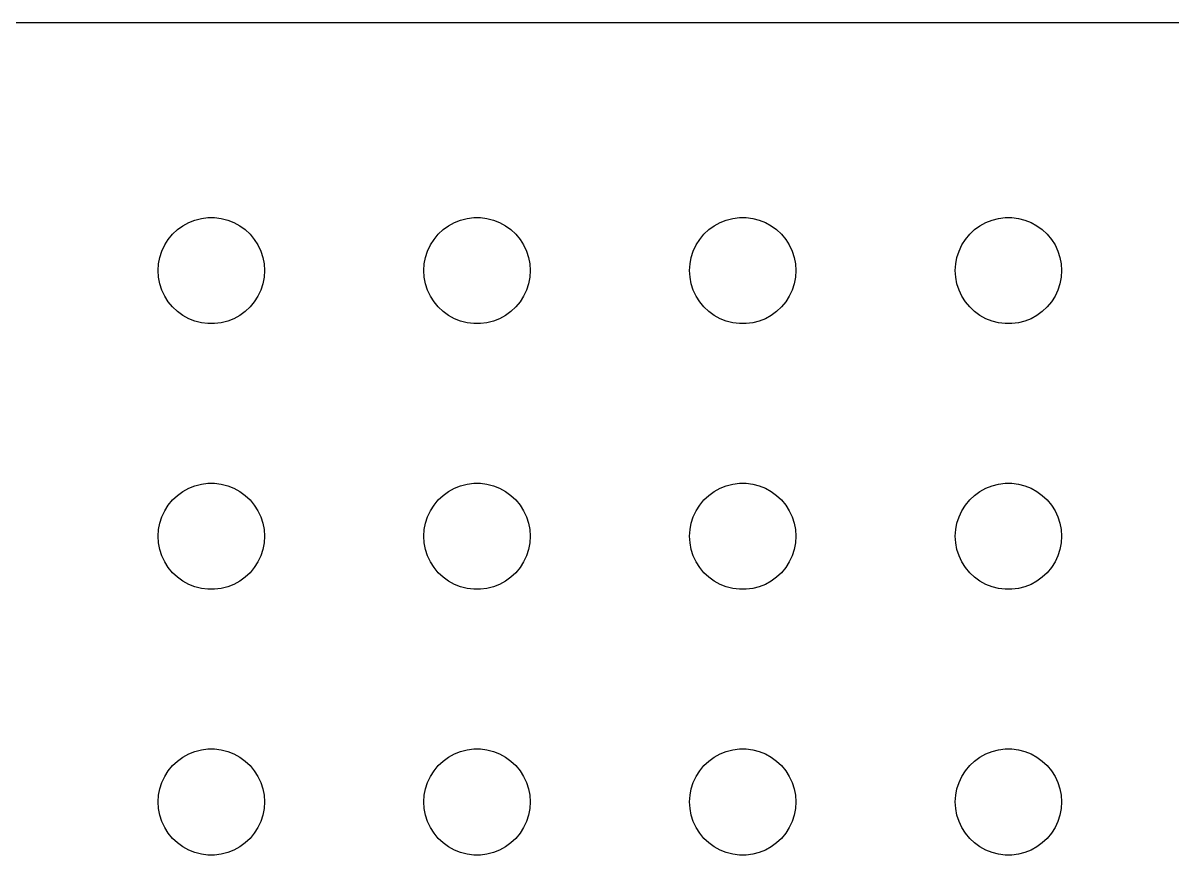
# Model space of a CAD drawing. Header units: metres. Extents: x -134 to 134, y 518 to 1078.
# Drawn here: x 32.18 to 64.62, y 598.5 to 621.99 of the extents above; entities that cross this region are included whole.
import ezdxf

# ---------------------------------------------------------------- set-up
doc = ezdxf.new("R2010")
doc.units = ezdxf.units.M

msp = doc.modelspace()

# ---------------------------------------------------------------- linework, layer by layer
for p, q in [((129.814, 621.99), (-129.814, 621.99)), ((36.5439, 616.156), (36.6963, 616.266)), ((36.6963, 616.266), (36.8613, 616.357)), ((36.8613, 616.357), (37.0365, 616.427)), ((37.0365, 616.427), (37.2189, 616.473)), ((37.2189, 616.473), (37.4058, 616.497)), ((37.4058, 616.497), (37.5942, 616.497)), ((37.5942, 616.497), (37.7811, 616.473)), ((37.7811, 616.473), (37.9635, 616.427)), ((37.9635, 616.427), (38.1387, 616.357)), ((38.1387, 616.357), (38.3037, 616.266)), ((38.3037, 616.266), (38.4561, 616.156)), ((44.0439, 616.156), (44.1963, 616.266)), ((44.1963, 616.266), (44.3613, 616.357)), ((44.3613, 616.357), (44.5365, 616.427)), ((44.5365, 616.427), (44.7189, 616.473)), ((44.7189, 616.473), (44.9058, 616.497)), ((44.9058, 616.497), (45.0942, 616.497)), ((45.0942, 616.497), (45.2811, 616.473)), ((45.2811, 616.473), (45.4635, 616.427)), ((45.4635, 616.427), (45.6387, 616.357)), ((45.6387, 616.357), (45.8037, 616.266)), ((45.8037, 616.266), (45.9561, 616.156)), ((51.5439, 616.156), (51.6963, 616.266)), ((51.6963, 616.266), (51.8613, 616.357)), ((51.8613, 616.357), (52.0365, 616.427)), ((52.0365, 616.427), (52.2189, 616.473)), ((52.2189, 616.473), (52.4058, 616.497)), ((52.4058, 616.497), (52.5942, 616.497)), ((52.5942, 616.497), (52.7811, 616.473)), ((52.7811, 616.473), (52.9635, 616.427)), ((52.9635, 616.427), (53.1387, 616.357)), ((53.1387, 616.357), (53.3037, 616.266)), ((53.3037, 616.266), (53.4561, 616.156)), ((59.0439, 616.156), (59.1963, 616.266)), ((59.1963, 616.266), (59.3613, 616.357)), ((59.3613, 616.357), (59.5365, 616.427)), ((59.5365, 616.427), (59.7189, 616.473)), ((59.7189, 616.473), (59.9058, 616.497)), ((59.9058, 616.497), (60.0942, 616.497)), ((60.0942, 616.497), (60.2811, 616.473)), ((60.2811, 616.473), (60.4635, 616.427)), ((60.4635, 616.427), (60.6387, 616.357)), ((60.6387, 616.357), (60.8037, 616.266)), ((60.8037, 616.266), (60.9561, 616.156)), ((36.2865, 615.882), (36.4065, 616.027)), ((36.4065, 616.027), (36.5439, 616.156)), ((38.4561, 616.156), (38.5934, 616.027)), ((38.5934, 616.027), (38.7135, 615.882)), ((43.7865, 615.882), (43.9065, 616.027)), ((43.9065, 616.027), (44.0439, 616.156)), ((45.9561, 616.156), (46.0934, 616.027)), ((46.0934, 616.027), (46.2135, 615.882)), ((51.2865, 615.882), (51.4065, 616.027)), ((51.4065, 616.027), (51.5439, 616.156)), ((53.4561, 616.156), (53.5934, 616.027)), ((53.5934, 616.027), (53.7135, 615.882)), ((58.7865, 615.882), (58.9065, 616.027)), ((58.9065, 616.027), (59.0439, 616.156)), ((60.9561, 616.156), (61.0934, 616.027)), ((61.0934, 616.027), (61.2135, 615.882)), ((36.1053, 615.552), (36.1855, 615.723)), ((36.1855, 615.723), (36.2865, 615.882)), ((38.7135, 615.882), (38.8145, 615.723)), ((38.8145, 615.723), (38.8947, 615.552)), ((43.6053, 615.552), (43.6855, 615.723)), ((43.6855, 615.723), (43.7865, 615.882)), ((46.2135, 615.882), (46.3145, 615.723)), ((46.3145, 615.723), (46.3947, 615.552)), ((51.1053, 615.552), (51.1855, 615.723)), ((51.1855, 615.723), (51.2865, 615.882)), ((53.7135, 615.882), (53.8145, 615.723)), ((53.8145, 615.723), (53.8947, 615.552)), ((58.6053, 615.552), (58.6855, 615.723)), ((58.6855, 615.723), (58.7865, 615.882)), ((61.2135, 615.882), (61.3145, 615.723)), ((61.3145, 615.723), (61.3947, 615.552)), ((36.0118, 615.188), (36.0471, 615.373)), ((36.0471, 615.373), (36.1053, 615.552)), ((38.8947, 615.552), (38.9529, 615.373)), ((38.9529, 615.373), (38.9882, 615.188)), ((43.5118, 615.188), (43.5471, 615.373)), ((43.5471, 615.373), (43.6053, 615.552)), ((46.3947, 615.552), (46.4529, 615.373)), ((46.4529, 615.373), (46.4882, 615.188)), ((51.0118, 615.188), (51.0471, 615.373)), ((51.0471, 615.373), (51.1053, 615.552)), ((53.8947, 615.552), (53.9529, 615.373)), ((53.9529, 615.373), (53.9882, 615.188)), ((58.5118, 615.188), (58.5471, 615.373)), ((58.5471, 615.373), (58.6053, 615.552)), ((61.3947, 615.552), (61.4529, 615.373)), ((61.4529, 615.373), (61.4882, 615.188)), ((36, 615), (36.0118, 615.188)), ((36.0118, 614.812), (36, 615)), ((38.9882, 615.188), (39, 615)), ((39, 615), (38.9882, 614.812)), ((43.5, 615), (43.5118, 615.188)), ((43.5118, 614.812), (43.5, 615)), ((46.4882, 615.188), (46.5, 615)), ((46.5, 615), (46.4882, 614.812)), ((51, 615), (51.0118, 615.188)), ((51.0118, 614.812), (51, 615)), ((53.9882, 615.188), (54, 615)), ((54, 615), (53.9882, 614.812)), ((58.5, 615), (58.5118, 615.188)), ((58.5118, 614.812), (58.5, 615)), ((61.4882, 615.188), (61.5, 615)), ((61.5, 615), (61.4882, 614.812)), ((36.0471, 614.627), (36.0118, 614.812)), ((36.1053, 614.448), (36.0471, 614.627)), ((38.9529, 614.627), (38.8947, 614.448)), ((38.9882, 614.812), (38.9529, 614.627)), ((43.5471, 614.627), (43.5118, 614.812)), ((43.6053, 614.448), (43.5471, 614.627)), ((46.4529, 614.627), (46.3947, 614.448)), ((46.4882, 614.812), (46.4529, 614.627)), ((51.0471, 614.627), (51.0118, 614.812)), ((51.1053, 614.448), (51.0471, 614.627)), ((53.9529, 614.627), (53.8947, 614.448)), ((53.9882, 614.812), (53.9529, 614.627)), ((58.5471, 614.627), (58.5118, 614.812)), ((58.6053, 614.448), (58.5471, 614.627)), ((61.4529, 614.627), (61.3947, 614.448)), ((61.4882, 614.812), (61.4529, 614.627)), ((36.1855, 614.277), (36.1053, 614.448)), ((38.8947, 614.448), (38.8145, 614.277)), ((43.6855, 614.277), (43.6053, 614.448)), ((46.3947, 614.448), (46.3145, 614.277)), ((51.1855, 614.277), (51.1053, 614.448)), ((53.8947, 614.448), (53.8145, 614.277)), ((58.6855, 614.277), (58.6053, 614.448)), ((61.3947, 614.448), (61.3145, 614.277)), ((36.2865, 614.118), (36.1855, 614.277)), ((36.4065, 613.973), (36.2865, 614.118)), ((36.5439, 613.844), (36.4065, 613.973)), ((38.5934, 613.973), (38.4561, 613.844)), ((38.7135, 614.118), (38.5934, 613.973)), ((38.8145, 614.277), (38.7135, 614.118)), ((43.7865, 614.118), (43.6855, 614.277)), ((43.9065, 613.973), (43.7865, 614.118)), ((44.0439, 613.844), (43.9065, 613.973)), ((46.0934, 613.973), (45.9561, 613.844)), ((46.2135, 614.118), (46.0934, 613.973)), ((46.3145, 614.277), (46.2135, 614.118)), ((51.2865, 614.118), (51.1855, 614.277)), ((51.4065, 613.973), (51.2865, 614.118)), ((51.5439, 613.844), (51.4065, 613.973)), ((53.5934, 613.973), (53.4561, 613.844)), ((53.7135, 614.118), (53.5934, 613.973)), ((53.8145, 614.277), (53.7135, 614.118)), ((58.7865, 614.118), (58.6855, 614.277)), ((58.9065, 613.973), (58.7865, 614.118)), ((59.0439, 613.844), (58.9065, 613.973)), ((61.0934, 613.973), (60.9561, 613.844)), ((61.2135, 614.118), (61.0934, 613.973)), ((61.3145, 614.277), (61.2135, 614.118)), ((36.6963, 613.734), (36.5439, 613.844)), ((36.8613, 613.643), (36.6963, 613.734)), ((38.3037, 613.734), (38.1387, 613.643)), ((38.4561, 613.844), (38.3037, 613.734)), ((44.1963, 613.734), (44.0439, 613.844)), ((44.3613, 613.643), (44.1963, 613.734)), ((45.8037, 613.734), (45.6387, 613.643)), ((45.9561, 613.844), (45.8037, 613.734)), ((51.6963, 613.734), (51.5439, 613.844)), ((51.8613, 613.643), (51.6963, 613.734)), ((53.3037, 613.734), (53.1387, 613.643)), ((53.4561, 613.844), (53.3037, 613.734)), ((59.1963, 613.734), (59.0439, 613.844)), ((59.3613, 613.643), (59.1963, 613.734)), ((60.8037, 613.734), (60.6387, 613.643)), ((60.9561, 613.844), (60.8037, 613.734)), ((37.0365, 613.573), (36.8613, 613.643)), ((37.2189, 613.527), (37.0365, 613.573)), ((37.4058, 613.503), (37.2189, 613.527)), ((37.5942, 613.503), (37.4058, 613.503)), ((37.7811, 613.527), (37.5942, 613.503)), ((37.9635, 613.573), (37.7811, 613.527)), ((38.1387, 613.643), (37.9635, 613.573)), ((44.5365, 613.573), (44.3613, 613.643)), ((44.7189, 613.527), (44.5365, 613.573)), ((44.9058, 613.503), (44.7189, 613.527)), ((45.0942, 613.503), (44.9058, 613.503)), ((45.2811, 613.527), (45.0942, 613.503)), ((45.4635, 613.573), (45.2811, 613.527)), ((45.6387, 613.643), (45.4635, 613.573)), ((52.0365, 613.573), (51.8613, 613.643)), ((52.2189, 613.527), (52.0365, 613.573)), ((52.4058, 613.503), (52.2189, 613.527)), ((52.5942, 613.503), (52.4058, 613.503)), ((52.7811, 613.527), (52.5942, 613.503)), ((52.9635, 613.573), (52.7811, 613.527)), ((53.1387, 613.643), (52.9635, 613.573)), ((59.5365, 613.573), (59.3613, 613.643)), ((59.7189, 613.527), (59.5365, 613.573)), ((59.9058, 613.503), (59.7189, 613.527)), ((60.0942, 613.503), (59.9058, 613.503)), ((60.2811, 613.527), (60.0942, 613.503)), ((60.4635, 613.573), (60.2811, 613.527)), ((60.6387, 613.643), (60.4635, 613.573)), ((36.6963, 608.766), (36.8613, 608.857)), ((36.8613, 608.857), (37.0365, 608.927)), ((37.0365, 608.927), (37.2189, 608.973)), ((37.2189, 608.973), (37.4058, 608.997)), ((37.4058, 608.997), (37.5942, 608.997)), ((37.5942, 608.997), (37.7811, 608.973)), ((37.7811, 608.973), (37.9635, 608.927)), ((37.9635, 608.927), (38.1387, 608.857)), ((38.1387, 608.857), (38.3037, 608.766)), ((44.1963, 608.766), (44.3613, 608.857)), ((44.3613, 608.857), (44.5365, 608.927)), ((44.5365, 608.927), (44.7189, 608.973)), ((44.7189, 608.973), (44.9058, 608.997)), ((44.9058, 608.997), (45.0942, 608.997)), ((45.0942, 608.997), (45.2811, 608.973)), ((45.2811, 608.973), (45.4635, 608.927)), ((45.4635, 608.927), (45.6387, 608.857)), ((45.6387, 608.857), (45.8037, 608.766)), ((51.6963, 608.766), (51.8613, 608.857)), ((51.8613, 608.857), (52.0365, 608.927)), ((52.0365, 608.927), (52.2189, 608.973)), ((52.2189, 608.973), (52.4058, 608.997)), ((52.4058, 608.997), (52.5942, 608.997)), ((52.5942, 608.997), (52.7811, 608.973)), ((52.7811, 608.973), (52.9635, 608.927)), ((52.9635, 608.927), (53.1387, 608.857)), ((53.1387, 608.857), (53.3037, 608.766)), ((59.1963, 608.766), (59.3613, 608.857)), ((59.3613, 608.857), (59.5365, 608.927)), ((59.5365, 608.927), (59.7189, 608.973)), ((59.7189, 608.973), (59.9058, 608.997)), ((59.9058, 608.997), (60.0942, 608.997)), ((60.0942, 608.997), (60.2811, 608.973)), ((60.2811, 608.973), (60.4635, 608.927)), ((60.4635, 608.927), (60.6387, 608.857)), ((60.6387, 608.857), (60.8037, 608.766)), ((36.2865, 608.382), (36.4065, 608.527)), ((36.4065, 608.527), (36.5439, 608.656)), ((36.5439, 608.656), (36.6963, 608.766)), ((38.3037, 608.766), (38.4561, 608.656)), ((38.4561, 608.656), (38.5934, 608.527)), ((38.5934, 608.527), (38.7135, 608.382)), ((43.7865, 608.382), (43.9065, 608.527)), ((43.9065, 608.527), (44.0439, 608.656)), ((44.0439, 608.656), (44.1963, 608.766)), ((45.8037, 608.766), (45.9561, 608.656)), ((45.9561, 608.656), (46.0934, 608.527)), ((46.0934, 608.527), (46.2135, 608.382)), ((51.2865, 608.382), (51.4065, 608.527)), ((51.4065, 608.527), (51.5439, 608.656)), ((51.5439, 608.656), (51.6963, 608.766)), ((53.3037, 608.766), (53.4561, 608.656)), ((53.4561, 608.656), (53.5934, 608.527)), ((53.5934, 608.527), (53.7135, 608.382)), ((58.7865, 608.382), (58.9065, 608.527)), ((58.9065, 608.527), (59.0439, 608.656)), ((59.0439, 608.656), (59.1963, 608.766)), ((60.8037, 608.766), (60.9561, 608.656)), ((60.9561, 608.656), (61.0934, 608.527)), ((61.0934, 608.527), (61.2135, 608.382)), ((36.1053, 608.052), (36.1855, 608.223)), ((36.1855, 608.223), (36.2865, 608.382)), ((38.7135, 608.382), (38.8145, 608.223)), ((38.8145, 608.223), (38.8947, 608.052)), ((43.6053, 608.052), (43.6855, 608.223)), ((43.6855, 608.223), (43.7865, 608.382)), ((46.2135, 608.382), (46.3145, 608.223)), ((46.3145, 608.223), (46.3947, 608.052)), ((51.1053, 608.052), (51.1855, 608.223)), ((51.1855, 608.223), (51.2865, 608.382)), ((53.7135, 608.382), (53.8145, 608.223)), ((53.8145, 608.223), (53.8947, 608.052)), ((58.6053, 608.052), (58.6855, 608.223)), ((58.6855, 608.223), (58.7865, 608.382)), ((61.2135, 608.382), (61.3145, 608.223)), ((61.3145, 608.223), (61.3947, 608.052)), ((36.0118, 607.688), (36.0471, 607.873)), ((36.0471, 607.873), (36.1053, 608.052)), ((38.8947, 608.052), (38.9529, 607.873)), ((38.9529, 607.873), (38.9882, 607.688)), ((43.5118, 607.688), (43.5471, 607.873)), ((43.5471, 607.873), (43.6053, 608.052)), ((46.3947, 608.052), (46.4529, 607.873)), ((46.4529, 607.873), (46.4882, 607.688)), ((51.0118, 607.688), (51.0471, 607.873)), ((51.0471, 607.873), (51.1053, 608.052)), ((53.8947, 608.052), (53.9529, 607.873)), ((53.9529, 607.873), (53.9882, 607.688)), ((58.5118, 607.688), (58.5471, 607.873)), ((58.5471, 607.873), (58.6053, 608.052)), ((61.3947, 608.052), (61.4529, 607.873)), ((61.4529, 607.873), (61.4882, 607.688)), ((36, 607.5), (36.0118, 607.688)), ((36.0118, 607.312), (36, 607.5)), ((38.9882, 607.688), (39, 607.5)), ((39, 607.5), (38.9882, 607.312)), ((43.5, 607.5), (43.5118, 607.688)), ((43.5118, 607.312), (43.5, 607.5)), ((46.4882, 607.688), (46.5, 607.5)), ((46.5, 607.5), (46.4882, 607.312)), ((51, 607.5), (51.0118, 607.688)), ((51.0118, 607.312), (51, 607.5)), ((53.9882, 607.688), (54, 607.5)), ((54, 607.5), (53.9882, 607.312)), ((58.5, 607.5), (58.5118, 607.688)), ((58.5118, 607.312), (58.5, 607.5)), ((61.4882, 607.688), (61.5, 607.5)), ((61.5, 607.5), (61.4882, 607.312)), ((36.0471, 607.127), (36.0118, 607.312)), ((38.9882, 607.312), (38.9529, 607.127)), ((43.5471, 607.127), (43.5118, 607.312)), ((46.4882, 607.312), (46.4529, 607.127)), ((51.0471, 607.127), (51.0118, 607.312)), ((53.9882, 607.312), (53.9529, 607.127)), ((58.5471, 607.127), (58.5118, 607.312)), ((61.4882, 607.312), (61.4529, 607.127)), ((36.1053, 606.948), (36.0471, 607.127)), ((36.1855, 606.777), (36.1053, 606.948)), ((38.8947, 606.948), (38.8145, 606.777)), ((38.9529, 607.127), (38.8947, 606.948)), ((43.6053, 606.948), (43.5471, 607.127)), ((43.6855, 606.777), (43.6053, 606.948)), ((46.3947, 606.948), (46.3145, 606.777)), ((46.4529, 607.127), (46.3947, 606.948)), ((51.1053, 606.948), (51.0471, 607.127)), ((51.1855, 606.777), (51.1053, 606.948)), ((53.8947, 606.948), (53.8145, 606.777)), ((53.9529, 607.127), (53.8947, 606.948)), ((58.6053, 606.948), (58.5471, 607.127)), ((58.6855, 606.777), (58.6053, 606.948)), ((61.3947, 606.948), (61.3145, 606.777)), ((61.4529, 607.127), (61.3947, 606.948)), ((36.2865, 606.618), (36.1855, 606.777)), ((36.4065, 606.473), (36.2865, 606.618)), ((38.7135, 606.618), (38.5934, 606.473)), ((38.8145, 606.777), (38.7135, 606.618)), ((43.7865, 606.618), (43.6855, 606.777)), ((43.9065, 606.473), (43.7865, 606.618)), ((46.2135, 606.618), (46.0934, 606.473)), ((46.3145, 606.777), (46.2135, 606.618)), ((51.2865, 606.618), (51.1855, 606.777)), ((51.4065, 606.473), (51.2865, 606.618)), ((53.7135, 606.618), (53.5934, 606.473)), ((53.8145, 606.777), (53.7135, 606.618)), ((58.7865, 606.618), (58.6855, 606.777)), ((58.9065, 606.473), (58.7865, 606.618)), ((61.2135, 606.618), (61.0934, 606.473)), ((61.3145, 606.777), (61.2135, 606.618)), ((36.5439, 606.344), (36.4065, 606.473)), ((36.6963, 606.234), (36.5439, 606.344)), ((36.8613, 606.143), (36.6963, 606.234)), ((38.3037, 606.234), (38.1387, 606.143)), ((38.4561, 606.344), (38.3037, 606.234)), ((38.5934, 606.473), (38.4561, 606.344)), ((44.0439, 606.344), (43.9065, 606.473)), ((44.1963, 606.234), (44.0439, 606.344)), ((44.3613, 606.143), (44.1963, 606.234)), ((45.8037, 606.234), (45.6387, 606.143)), ((45.9561, 606.344), (45.8037, 606.234)), ((46.0934, 606.473), (45.9561, 606.344)), ((51.5439, 606.344), (51.4065, 606.473)), ((51.6963, 606.234), (51.5439, 606.344)), ((51.8613, 606.143), (51.6963, 606.234)), ((53.3037, 606.234), (53.1387, 606.143)), ((53.4561, 606.344), (53.3037, 606.234)), ((53.5934, 606.473), (53.4561, 606.344)), ((59.0439, 606.344), (58.9065, 606.473)), ((59.1963, 606.234), (59.0439, 606.344)), ((59.3613, 606.143), (59.1963, 606.234)), ((60.8037, 606.234), (60.6387, 606.143)), ((60.9561, 606.344), (60.8037, 606.234)), ((61.0934, 606.473), (60.9561, 606.344)), ((37.0365, 606.073), (36.8613, 606.143)), ((37.2189, 606.027), (37.0365, 606.073)), ((37.4058, 606.003), (37.2189, 606.027)), ((37.5942, 606.003), (37.4058, 606.003)), ((37.7811, 606.027), (37.5942, 606.003)), ((37.9635, 606.073), (37.7811, 606.027)), ((38.1387, 606.143), (37.9635, 606.073)), ((44.5365, 606.073), (44.3613, 606.143)), ((44.7189, 606.027), (44.5365, 606.073)), ((44.9058, 606.003), (44.7189, 606.027)), ((45.0942, 606.003), (44.9058, 606.003)), ((45.2811, 606.027), (45.0942, 606.003)), ((45.4635, 606.073), (45.2811, 606.027)), ((45.6387, 606.143), (45.4635, 606.073)), ((52.0365, 606.073), (51.8613, 606.143)), ((52.2189, 606.027), (52.0365, 606.073)), ((52.4058, 606.003), (52.2189, 606.027)), ((52.5942, 606.003), (52.4058, 606.003)), ((52.7811, 606.027), (52.5942, 606.003)), ((52.9635, 606.073), (52.7811, 606.027)), ((53.1387, 606.143), (52.9635, 606.073)), ((59.5365, 606.073), (59.3613, 606.143)), ((59.7189, 606.027), (59.5365, 606.073)), ((59.9058, 606.003), (59.7189, 606.027)), ((60.0942, 606.003), (59.9058, 606.003)), ((60.2811, 606.027), (60.0942, 606.003)), ((60.4635, 606.073), (60.2811, 606.027)), ((60.6387, 606.143), (60.4635, 606.073)), ((36.6963, 601.266), (36.8613, 601.357)), ((36.8613, 601.357), (37.0365, 601.427)), ((37.0365, 601.427), (37.2189, 601.473)), ((37.2189, 601.473), (37.4058, 601.497)), ((37.4058, 601.497), (37.5942, 601.497)), ((37.5942, 601.497), (37.7811, 601.473)), ((37.7811, 601.473), (37.9635, 601.427)), ((37.9635, 601.427), (38.1387, 601.357)), ((38.1387, 601.357), (38.3037, 601.266)), ((44.1963, 601.266), (44.3613, 601.357)), ((44.3613, 601.357), (44.5365, 601.427)), ((44.5365, 601.427), (44.7189, 601.473)), ((44.7189, 601.473), (44.9058, 601.497)), ((44.9058, 601.497), (45.0942, 601.497)), ((45.0942, 601.497), (45.2811, 601.473)), ((45.2811, 601.473), (45.4635, 601.427)), ((45.4635, 601.427), (45.6387, 601.357)), ((45.6387, 601.357), (45.8037, 601.266)), ((51.6963, 601.266), (51.8613, 601.357)), ((51.8613, 601.357), (52.0365, 601.427)), ((52.0365, 601.427), (52.2189, 601.473)), ((52.2189, 601.473), (52.4058, 601.497)), ((52.4058, 601.497), (52.5942, 601.497)), ((52.5942, 601.497), (52.7811, 601.473)), ((52.7811, 601.473), (52.9635, 601.427)), ((52.9635, 601.427), (53.1387, 601.357)), ((53.1387, 601.357), (53.3037, 601.266)), ((59.1963, 601.266), (59.3613, 601.357)), ((59.3613, 601.357), (59.5365, 601.427)), ((59.5365, 601.427), (59.7189, 601.473)), ((59.7189, 601.473), (59.9058, 601.497)), ((59.9058, 601.497), (60.0942, 601.497)), ((60.0942, 601.497), (60.2811, 601.473)), ((60.2811, 601.473), (60.4635, 601.427)), ((60.4635, 601.427), (60.6387, 601.357)), ((60.6387, 601.357), (60.8037, 601.266)), ((36.2865, 600.882), (36.4065, 601.027)), ((36.4065, 601.027), (36.5439, 601.156)), ((36.5439, 601.156), (36.6963, 601.266)), ((38.3037, 601.266), (38.4561, 601.156)), ((38.4561, 601.156), (38.5934, 601.027)), ((38.5934, 601.027), (38.7135, 600.882)), ((43.7865, 600.882), (43.9065, 601.027)), ((43.9065, 601.027), (44.0439, 601.156)), ((44.0439, 601.156), (44.1963, 601.266)), ((45.8037, 601.266), (45.9561, 601.156)), ((45.9561, 601.156), (46.0934, 601.027)), ((46.0934, 601.027), (46.2135, 600.882)), ((51.2865, 600.882), (51.4065, 601.027)), ((51.4065, 601.027), (51.5439, 601.156)), ((51.5439, 601.156), (51.6963, 601.266)), ((53.3037, 601.266), (53.4561, 601.156)), ((53.4561, 601.156), (53.5934, 601.027)), ((53.5934, 601.027), (53.7135, 600.882)), ((58.7865, 600.882), (58.9065, 601.027)), ((58.9065, 601.027), (59.0439, 601.156)), ((59.0439, 601.156), (59.1963, 601.266)), ((60.8037, 601.266), (60.9561, 601.156)), ((60.9561, 601.156), (61.0934, 601.027)), ((61.0934, 601.027), (61.2135, 600.882)), ((36.1053, 600.552), (36.1855, 600.723)), ((36.1855, 600.723), (36.2865, 600.882)), ((38.7135, 600.882), (38.8145, 600.723)), ((38.8145, 600.723), (38.8947, 600.552)), ((43.6053, 600.552), (43.6855, 600.723)), ((43.6855, 600.723), (43.7865, 600.882)), ((46.2135, 600.882), (46.3145, 600.723)), ((46.3145, 600.723), (46.3947, 600.552)), ((51.1053, 600.552), (51.1855, 600.723)), ((51.1855, 600.723), (51.2865, 600.882)), ((53.7135, 600.882), (53.8145, 600.723)), ((53.8145, 600.723), (53.8947, 600.552)), ((58.6053, 600.552), (58.6855, 600.723)), ((58.6855, 600.723), (58.7865, 600.882)), ((61.2135, 600.882), (61.3145, 600.723)), ((61.3145, 600.723), (61.3947, 600.552)), ((36.0118, 600.188), (36.0471, 600.373)), ((36.0471, 600.373), (36.1053, 600.552)), ((38.8947, 600.552), (38.9529, 600.373)), ((38.9529, 600.373), (38.9882, 600.188)), ((43.5118, 600.188), (43.5471, 600.373)), ((43.5471, 600.373), (43.6053, 600.552)), ((46.3947, 600.552), (46.4529, 600.373)), ((46.4529, 600.373), (46.4882, 600.188)), ((51.0118, 600.188), (51.0471, 600.373)), ((51.0471, 600.373), (51.1053, 600.552)), ((53.8947, 600.552), (53.9529, 600.373)), ((53.9529, 600.373), (53.9882, 600.188)), ((58.5118, 600.188), (58.5471, 600.373)), ((58.5471, 600.373), (58.6053, 600.552)), ((61.3947, 600.552), (61.4529, 600.373)), ((61.4529, 600.373), (61.4882, 600.188)), ((36, 600), (36.0118, 600.188)), ((38.9882, 600.188), (39, 600)), ((43.5, 600), (43.5118, 600.188)), ((46.4882, 600.188), (46.5, 600)), ((51, 600), (51.0118, 600.188)), ((53.9882, 600.188), (54, 600)), ((58.5, 600), (58.5118, 600.188)), ((61.4882, 600.188), (61.5, 600)), ((36.0118, 599.812), (36, 600)), ((36.0471, 599.627), (36.0118, 599.812)), ((38.9882, 599.812), (38.9529, 599.627)), ((39, 600), (38.9882, 599.812)), ((43.5118, 599.812), (43.5, 600)), ((43.5471, 599.627), (43.5118, 599.812)), ((46.4882, 599.812), (46.4529, 599.627)), ((46.5, 600), (46.4882, 599.812)), ((51.0118, 599.812), (51, 600)), ((51.0471, 599.627), (51.0118, 599.812)), ((53.9882, 599.812), (53.9529, 599.627)), ((54, 600), (53.9882, 599.812)), ((58.5118, 599.812), (58.5, 600)), ((58.5471, 599.627), (58.5118, 599.812)), ((61.4882, 599.812), (61.4529, 599.627)), ((61.5, 600), (61.4882, 599.812)), ((36.1053, 599.448), (36.0471, 599.627)), ((36.1855, 599.277), (36.1053, 599.448)), ((38.8947, 599.448), (38.8145, 599.277)), ((38.9529, 599.627), (38.8947, 599.448)), ((43.6053, 599.448), (43.5471, 599.627)), ((43.6855, 599.277), (43.6053, 599.448)), ((46.3947, 599.448), (46.3145, 599.277)), ((46.4529, 599.627), (46.3947, 599.448)), ((51.1053, 599.448), (51.0471, 599.627)), ((51.1855, 599.277), (51.1053, 599.448)), ((53.8947, 599.448), (53.8145, 599.277)), ((53.9529, 599.627), (53.8947, 599.448)), ((58.6053, 599.448), (58.5471, 599.627)), ((58.6855, 599.277), (58.6053, 599.448)), ((61.3947, 599.448), (61.3145, 599.277)), ((61.4529, 599.627), (61.3947, 599.448)), ((36.2865, 599.118), (36.1855, 599.277)), ((36.4065, 598.973), (36.2865, 599.118)), ((38.7135, 599.118), (38.5934, 598.973)), ((38.8145, 599.277), (38.7135, 599.118)), ((43.7865, 599.118), (43.6855, 599.277)), ((43.9065, 598.973), (43.7865, 599.118)), ((46.2135, 599.118), (46.0934, 598.973)), ((46.3145, 599.277), (46.2135, 599.118)), ((51.2865, 599.118), (51.1855, 599.277)), ((51.4065, 598.973), (51.2865, 599.118)), ((53.7135, 599.118), (53.5934, 598.973)), ((53.8145, 599.277), (53.7135, 599.118)), ((58.7865, 599.118), (58.6855, 599.277)), ((58.9065, 598.973), (58.7865, 599.118)), ((61.2135, 599.118), (61.0934, 598.973)), ((61.3145, 599.277), (61.2135, 599.118)), ((36.5439, 598.844), (36.4065, 598.973)), ((36.6963, 598.734), (36.5439, 598.844)), ((36.8613, 598.643), (36.6963, 598.734)), ((38.3037, 598.734), (38.1387, 598.643)), ((38.4561, 598.844), (38.3037, 598.734)), ((38.5934, 598.973), (38.4561, 598.844)), ((44.0439, 598.844), (43.9065, 598.973)), ((44.1963, 598.734), (44.0439, 598.844)), ((44.3613, 598.643), (44.1963, 598.734)), ((45.8037, 598.734), (45.6387, 598.643)), ((45.9561, 598.844), (45.8037, 598.734)), ((46.0934, 598.973), (45.9561, 598.844)), ((51.5439, 598.844), (51.4065, 598.973)), ((51.6963, 598.734), (51.5439, 598.844)), ((51.8613, 598.643), (51.6963, 598.734)), ((53.3037, 598.734), (53.1387, 598.643)), ((53.4561, 598.844), (53.3037, 598.734)), ((53.5934, 598.973), (53.4561, 598.844)), ((59.0439, 598.844), (58.9065, 598.973)), ((59.1963, 598.734), (59.0439, 598.844)), ((59.3613, 598.643), (59.1963, 598.734)), ((60.8037, 598.734), (60.6387, 598.643)), ((60.9561, 598.844), (60.8037, 598.734)), ((61.0934, 598.973), (60.9561, 598.844)), ((37.0365, 598.573), (36.8613, 598.643)), ((37.2189, 598.527), (37.0365, 598.573)), ((37.4058, 598.503), (37.2189, 598.527)), ((37.5942, 598.503), (37.4058, 598.503)), ((37.7811, 598.527), (37.5942, 598.503)), ((37.9635, 598.573), (37.7811, 598.527)), ((38.1387, 598.643), (37.9635, 598.573)), ((44.5365, 598.573), (44.3613, 598.643)), ((44.7189, 598.527), (44.5365, 598.573)), ((44.9058, 598.503), (44.7189, 598.527)), ((45.0942, 598.503), (44.9058, 598.503)), ((45.2811, 598.527), (45.0942, 598.503)), ((45.4635, 598.573), (45.2811, 598.527)), ((45.6387, 598.643), (45.4635, 598.573)), ((52.0365, 598.573), (51.8613, 598.643)), ((52.2189, 598.527), (52.0365, 598.573)), ((52.4058, 598.503), (52.2189, 598.527)), ((52.5942, 598.503), (52.4058, 598.503)), ((52.7811, 598.527), (52.5942, 598.503)), ((52.9635, 598.573), (52.7811, 598.527)), ((53.1387, 598.643), (52.9635, 598.573)), ((59.5365, 598.573), (59.3613, 598.643)), ((59.7189, 598.527), (59.5365, 598.573)), ((59.9058, 598.503), (59.7189, 598.527)), ((60.0942, 598.503), (59.9058, 598.503)), ((60.2811, 598.527), (60.0942, 598.503)), ((60.4635, 598.573), (60.2811, 598.527)), ((60.6387, 598.643), (60.4635, 598.573))]:
    msp.add_line(p, q)

doc.saveas('drawing.dxf')
